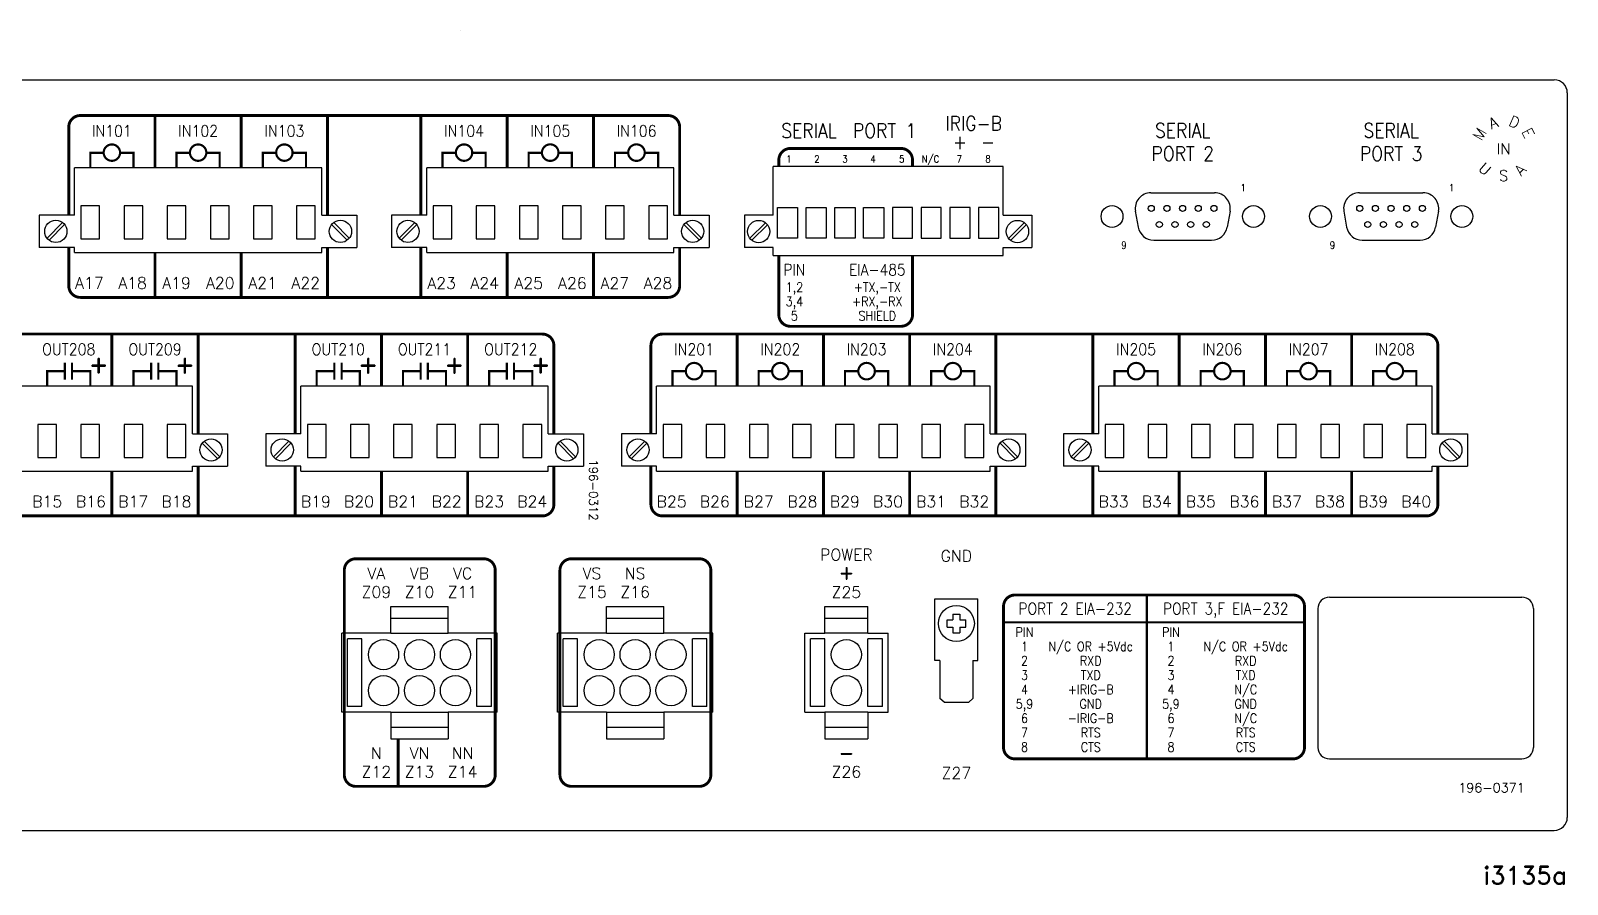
# Model space of a CAD drawing. Extents: x 3.1 to 20.4, y 5.8 to 11.7.
# Drawn here: x 9.69 to 20.38, y 5.76 to 11.7 of the extents above; entities that cross this region are included whole.
import ezdxf
from ezdxf.enums import TextEntityAlignment as Align

# ---------------------------------------------------------------- set-up
doc = ezdxf.new("R2010")
doc.units = 0
doc.header["$MEASUREMENT"] = 0
doc.layers.get('0').update_dxf_attribs({"linetype": 'CONTINUOUS'})
doc.layers.add('DWG', color=7, linetype='CONTINUOUS')
doc.styles.add('JS', font='ROMANS')
doc.styles.add('ROMAND', font='ROMAND', dxfattribs={"width": 0.875})
doc.styles.add('ROMANS', font='romans.shx', dxfattribs={"width": 0.875})

msp = doc.modelspace()

# ---------------------------------------------------------------- linework, layer by layer
at = {"extrusion": (0, -1, 0)}
msp.add_line((12.673, 11.702, -0.09), (12.673, 11.702, -10.02), dxfattribs=at)
for p, q in [((3.215, 11.36), (20.285, 11.36)), ((20.375, 11.27), (20.375, 6.23)), ((12.19, 7.512), (12.19, 7.697)), ((12.59, 7.512), (12.59, 7.697)), ((13.69, 7.512), (13.69, 7.697)), ((14.09, 7.512), (14.09, 7.697)), ((15.21, 7.512), (15.21, 7.697)), ((15.51, 7.512), (15.51, 7.697)), ((18.72, 7.762), (20.06, 7.762)), ((18.64, 7.682), (18.64, 6.717)), ((20.14, 7.682), (20.14, 6.717)), ((12.19, 7.512), (12.59, 7.512)), ((13.69, 7.512), (14.09, 7.512)), ((15.07, 7.512), (15.21, 7.512)), ((15.51, 7.512), (15.65, 7.512)), ((12.19, 6.962), (12.19, 6.777)), ((12.19, 6.962), (12.59, 6.962)), ((12.59, 6.962), (12.59, 6.777)), ((13.69, 6.962), (13.69, 6.777)), ((13.69, 6.962), (14.09, 6.962)), ((14.09, 6.962), (14.09, 6.777)), ((15.07, 6.962), (15.21, 6.962)), ((15.21, 6.962), (15.21, 6.777)), ((15.51, 6.962), (15.51, 6.777)), ((15.51, 6.962), (15.65, 6.962)), ((16.039, 7.031), (16.211, 7.031)), ((18.72, 6.637), (20.06, 6.637)), ((3.215, 6.14), (20.285, 6.14))]:
    msp.add_line(p, q)
at = {"linetype": 'CONTINUOUS', "extrusion": (0, 0, -1)}
for p, q in [((11.71, 10.749), (9.99, 10.749)), ((14.16, 10.749), (12.44, 10.749)), ((16.45, 10.757), (14.85, 10.757)), ((9.745, 10.418), (9.745, 10.193)), ((9.99, 10.418), (9.745, 10.418)), ((11.71, 10.418), (11.955, 10.418)), ((11.955, 10.418), (11.955, 10.193)), ((12.195, 10.418), (12.195, 10.193)), ((12.44, 10.418), (12.195, 10.418)), ((14.16, 10.418), (14.405, 10.418)), ((14.405, 10.418), (14.405, 10.193)), ((14.65, 10.418), (14.65, 10.193)), ((14.85, 10.418), (14.65, 10.418)), ((16.45, 10.418), (16.65, 10.418)), ((16.65, 10.418), (16.65, 10.193)), ((9.99, 10.193), (9.745, 10.193)), ((11.71, 10.193), (11.955, 10.193)), ((12.44, 10.193), (12.195, 10.193)), ((14.16, 10.193), (14.405, 10.193)), ((14.85, 10.193), (14.65, 10.193)), ((16.45, 10.193), (16.65, 10.193)), ((10.81, 9.229), (9.09, 9.229)), ((13.285, 9.229), (11.565, 9.229)), ((16.36, 9.229), (14.04, 9.229)), ((19.435, 9.229), (17.115, 9.229)), ((10.81, 8.898), (11.055, 8.898)), ((11.055, 8.898), (11.055, 8.673)), ((11.32, 8.898), (11.32, 8.673)), ((11.565, 8.898), (11.32, 8.898)), ((13.285, 8.898), (13.53, 8.898)), ((13.53, 8.898), (13.53, 8.673)), ((13.795, 8.898), (13.795, 8.673)), ((14.04, 8.898), (13.795, 8.898)), ((16.36, 8.898), (16.605, 8.898)), ((16.605, 8.898), (16.605, 8.673)), ((16.87, 8.898), (16.87, 8.673)), ((17.115, 8.898), (16.87, 8.898)), ((19.435, 8.898), (19.68, 8.898)), ((19.68, 8.898), (19.68, 8.673)), ((10.81, 8.673), (11.055, 8.673)), ((11.565, 8.673), (11.32, 8.673)), ((13.285, 8.673), (13.53, 8.673)), ((14.04, 8.673), (13.795, 8.673)), ((16.36, 8.673), (16.605, 8.673)), ((17.115, 8.673), (16.87, 8.673)), ((19.435, 8.673), (19.68, 8.673))]:
    msp.add_line(p, q, dxfattribs=at)
at = {"linetype": 'CONTINUOUS'}
for p, q in [((9.99, 10.418), (9.99, 10.749)), ((11.71, 10.418), (11.71, 10.749)), ((12.44, 10.418), (12.44, 10.749)), ((14.16, 10.418), (14.16, 10.749)), ((14.85, 10.418), (14.85, 10.757)), ((16.45, 10.418), (16.45, 10.757)), ((9.799, 10.259), (9.907, 10.367)), ((9.813, 10.245), (9.921, 10.353)), ((11.887, 10.245), (11.779, 10.353)), ((11.901, 10.259), (11.793, 10.367)), ((12.249, 10.259), (12.357, 10.367)), ((12.263, 10.245), (12.371, 10.353)), ((14.337, 10.245), (14.229, 10.353)), ((14.351, 10.259), (14.243, 10.367)), ((14.689, 10.258), (14.797, 10.366)), ((14.703, 10.244), (14.811, 10.352)), ((16.489, 10.258), (16.597, 10.366)), ((16.503, 10.244), (16.611, 10.352)), ((9.99, 10.159), (9.99, 10.193)), ((9.99, 10.159), (11.71, 10.159)), ((11.71, 10.159), (11.71, 10.193)), ((12.44, 10.159), (12.44, 10.193)), ((12.44, 10.159), (14.16, 10.159)), ((14.16, 10.159), (14.16, 10.193)), ((14.85, 10.138), (14.85, 10.193)), ((16.45, 10.138), (16.45, 10.193)), ((14.85, 10.138), (16.45, 10.138)), ((10.81, 8.898), (10.81, 9.229)), ((11.565, 8.898), (11.565, 9.229)), ((13.285, 8.898), (13.285, 9.229)), ((14.04, 8.898), (14.04, 9.229)), ((16.36, 8.898), (16.36, 9.229)), ((17.115, 8.898), (17.115, 9.229)), ((19.435, 8.898), (19.435, 9.229)), ((10.987, 8.725), (10.879, 8.833)), ((11.001, 8.739), (10.893, 8.847)), ((11.374, 8.739), (11.482, 8.847)), ((11.388, 8.725), (11.496, 8.833)), ((13.462, 8.725), (13.354, 8.833)), ((13.476, 8.739), (13.368, 8.847)), ((13.849, 8.739), (13.957, 8.847)), ((13.863, 8.725), (13.971, 8.833)), ((16.537, 8.725), (16.429, 8.833)), ((16.551, 8.739), (16.443, 8.847)), ((16.924, 8.739), (17.032, 8.847)), ((16.938, 8.725), (17.046, 8.833)), ((19.612, 8.725), (19.504, 8.833)), ((19.626, 8.739), (19.518, 8.847)), ((10.81, 8.639), (10.81, 8.673)), ((11.565, 8.639), (11.565, 8.673)), ((13.285, 8.639), (13.285, 8.673)), ((14.04, 8.639), (14.04, 8.673)), ((16.36, 8.639), (16.36, 8.673)), ((17.115, 8.639), (17.115, 8.673)), ((19.435, 8.639), (19.435, 8.673)), ((9.09, 8.639), (10.81, 8.639)), ((11.565, 8.639), (13.285, 8.639)), ((14.04, 8.639), (16.36, 8.639)), ((17.115, 8.639), (19.435, 8.639)), ((12.19, 7.697), (12.59, 7.697)), ((13.69, 7.697), (14.09, 7.697)), ((15.21, 7.697), (15.51, 7.697)), ((15.975, 7.751), (16.275, 7.751)), ((15.975, 7.322), (15.975, 7.751)), ((16.275, 7.322), (16.275, 7.751)), ((12.19, 7.617), (12.59, 7.617)), ((13.69, 7.617), (14.09, 7.617)), ((15.21, 7.617), (15.51, 7.617)), ((16.06, 7.604), (16.1, 7.604)), ((16.06, 7.554), (16.06, 7.604)), ((16.1, 7.644), (16.1, 7.604)), ((16.1, 7.644), (16.15, 7.644)), ((16.15, 7.644), (16.15, 7.604)), ((16.15, 7.604), (16.19, 7.604)), ((16.19, 7.554), (16.19, 7.604)), ((11.85, 6.962), (11.85, 7.512)), ((12.19, 7.512), (11.85, 7.512)), ((12.93, 7.512), (12.59, 7.512)), ((12.93, 6.962), (12.93, 7.512)), ((13.35, 6.962), (13.35, 7.512)), ((13.69, 7.512), (13.35, 7.512)), ((14.43, 7.512), (14.09, 7.512)), ((14.43, 6.962), (14.43, 7.512)), ((15.07, 6.962), (15.07, 7.512)), ((15.51, 7.512), (15.21, 7.512)), ((15.65, 6.962), (15.65, 7.512)), ((16.06, 7.554), (16.1, 7.554)), ((16.1, 7.554), (16.1, 7.514)), ((16.1, 7.514), (16.15, 7.514)), ((16.15, 7.554), (16.15, 7.514)), ((16.15, 7.554), (16.19, 7.554)), ((11.89, 7.002), (11.89, 7.472)), ((11.99, 7.472), (11.89, 7.472)), ((11.99, 7.002), (11.99, 7.472)), ((12.79, 7.002), (12.79, 7.472)), ((12.89, 7.472), (12.79, 7.472)), ((12.89, 7.002), (12.89, 7.472)), ((13.39, 7.002), (13.39, 7.472)), ((13.49, 7.472), (13.39, 7.472)), ((13.49, 7.002), (13.49, 7.472)), ((14.29, 7.002), (14.29, 7.472)), ((14.39, 7.472), (14.29, 7.472)), ((14.39, 7.002), (14.39, 7.472)), ((15.11, 7.002), (15.11, 7.472)), ((15.21, 7.472), (15.11, 7.472)), ((15.21, 7.002), (15.21, 7.472)), ((15.51, 7.002), (15.51, 7.472)), ((15.61, 7.472), (15.51, 7.472)), ((15.61, 7.002), (15.61, 7.472)), ((16.01, 7.322), (15.975, 7.322)), ((16.01, 7.322), (16.01, 7.058)), ((16.24, 7.322), (16.24, 7.058)), ((16.24, 7.322), (16.275, 7.322)), ((16.039, 7.031), (16.01, 7.058)), ((16.24, 7.058), (16.211, 7.031)), ((12.19, 6.962), (11.85, 6.962)), ((11.99, 7.002), (11.89, 7.002)), ((12.93, 6.962), (12.59, 6.962)), ((12.89, 7.002), (12.79, 7.002)), ((13.69, 6.962), (13.35, 6.962)), ((13.49, 7.002), (13.39, 7.002)), ((14.43, 6.962), (14.09, 6.962)), ((14.39, 7.002), (14.29, 7.002)), ((15.21, 7.002), (15.11, 7.002)), ((15.51, 6.962), (15.21, 6.962)), ((15.61, 7.002), (15.51, 7.002)), ((12.19, 6.857), (12.59, 6.857)), ((13.69, 6.857), (14.09, 6.857)), ((15.21, 6.857), (15.51, 6.857)), ((12.19, 6.777), (12.59, 6.777)), ((13.69, 6.777), (14.09, 6.777)), ((15.21, 6.777), (15.51, 6.777))]:
    msp.add_line(p, q, dxfattribs=at)
at = {"const_width": 0.02}
for points in [[(9.95, 10.418), (9.95, 11.032, -0.414214), (10.03, 11.112), (14.12, 11.112, -0.414214), (14.2, 11.032), (14.2, 10.418)], [(15.82, 10.757), (15.82, 10.803, 0.414214), (15.74, 10.883), (14.97, 10.883, 0.414214), (14.89, 10.803), (14.89, 10.757)], [(14.2, 10.193), (14.2, 9.927, -0.414214), (14.12, 9.847), (10.03, 9.847, -0.414214), (9.95, 9.927), (9.95, 10.193)], [(14.89, 10.138), (14.89, 9.726, 0.414214), (14.97, 9.646), (15.74, 9.646, 0.414214), (15.82, 9.726), (15.82, 10.138)], [(4.1, 8.898), (4.1, 9.512, -0.414214), (4.18, 9.592), (13.245, 9.592, -0.414214), (13.325, 9.512), (13.325, 8.898)], [(14, 8.898), (14, 9.512, -0.414214), (14.08, 9.592), (19.395, 9.592, -0.414214), (19.475, 9.512), (19.475, 8.898)], [(13.325, 8.673), (13.325, 8.407, -0.414214), (13.245, 8.327), (4.18, 8.327, -0.414214), (4.1, 8.407), (4.1, 8.673)], [(19.475, 8.673), (19.475, 8.407, -0.414214), (19.395, 8.327), (14.08, 8.327, -0.414214), (14, 8.407), (14, 8.673)]]:
    msp.add_lwpolyline(points, format="xyb", dxfattribs=at)
for points, const_width in [([(10.55, 11.111), (10.55, 10.749)], 0.02), ([(11.15, 11.111), (11.15, 10.749)], 0.02), ([(13, 11.111), (13, 10.749)], 0.02), ([(13.6, 11.111), (13.6, 10.749)], 0.02), ([(10.55, 10.159), (10.55, 9.847)], 0.02), ([(11.15, 10.159), (11.15, 9.847)], 0.02), ([(13, 10.159), (13, 9.847)], 0.02), ([(13.6, 10.159), (13.6, 9.847)], 0.02), ([(10.25, 9.592), (10.25, 9.229)], 0.02), ([(10.85, 9.592), (10.85, 8.898)], 0.02), ([(11.525, 9.592), (11.525, 8.898)], 0.02), ([(12.125, 9.592), (12.125, 9.229)], 0.02), ([(12.725, 9.592), (12.725, 9.229)], 0.02), ([(14.6, 9.592), (14.6, 9.229)], 0.02), ([(15.2, 9.592), (15.2, 9.229)], 0.02), ([(15.8, 9.592), (15.8, 9.229)], 0.02), ([(16.4, 9.592), (16.4, 8.898)], 0.02), ([(17.075, 9.592), (17.075, 8.898)], 0.02), ([(17.675, 9.592), (17.675, 9.229)], 0.02), ([(18.275, 9.592), (18.275, 9.229)], 0.02), ([(18.875, 9.592), (18.875, 9.229)], 0.02), ([(14.15, 9.229), (14.15, 9.334), (14.243, 9.334)], 0.015), ([(14.45, 9.229), (14.45, 9.334), (14.358, 9.334)], 0.015), ([(14.75, 9.229), (14.75, 9.334), (14.843, 9.334)], 0.015), ([(15.05, 9.229), (15.05, 9.334), (14.958, 9.334)], 0.015), ([(15.35, 9.229), (15.35, 9.334), (15.443, 9.334)], 0.015), ([(15.65, 9.229), (15.65, 9.334), (15.558, 9.334)], 0.015), ([(15.95, 9.229), (15.95, 9.334), (16.043, 9.334)], 0.015), ([(16.25, 9.229), (16.25, 9.334), (16.158, 9.334)], 0.015), ([(17.225, 9.229), (17.225, 9.334), (17.318, 9.334)], 0.015), ([(17.525, 9.229), (17.525, 9.334), (17.433, 9.334)], 0.015), ([(17.825, 9.229), (17.825, 9.334), (17.918, 9.334)], 0.015), ([(18.125, 9.229), (18.125, 9.334), (18.033, 9.334)], 0.015), ([(18.425, 9.229), (18.425, 9.334), (18.518, 9.334)], 0.015), ([(18.725, 9.229), (18.725, 9.334), (18.633, 9.334)], 0.015), ([(19.025, 9.229), (19.025, 9.334), (19.118, 9.334)], 0.015), ([(19.325, 9.229), (19.325, 9.334), (19.233, 9.334)], 0.015), ([(10.85, 8.673), (10.85, 8.327)], 0.02), ([(11.525, 8.673), (11.525, 8.327)], 0.02), ([(16.4, 8.673), (16.4, 8.327)], 0.02), ([(17.075, 8.673), (17.075, 8.327)], 0.02), ([(10.25, 8.639), (10.25, 8.327)], 0.02), ([(12.125, 8.639), (12.125, 8.327)], 0.02), ([(12.725, 8.639), (12.725, 8.327)], 0.02), ([(14.6, 8.639), (14.6, 8.327)], 0.02), ([(15.2, 8.639), (15.2, 8.327)], 0.02), ([(15.8, 8.639), (15.8, 8.327)], 0.02), ([(17.675, 8.639), (17.675, 8.327)], 0.02), ([(18.275, 8.639), (18.275, 8.327)], 0.02), ([(18.875, 8.639), (18.875, 8.327)], 0.02), ([(12.242, 6.777), (12.242, 6.446)], 0.02)]:
    msp.add_lwpolyline(points, dxfattribs=dict(const_width=const_width))
at = {"linetype": 'CONTINUOUS'}
for points, const_width in [([(11.75, 11.112), (11.75, 10.418)], 0.02), ([(12.4, 11.112), (12.4, 10.418)], 0.02), ([(10.193, 10.853), (10.1, 10.853), (10.1, 10.749)], 0.015), ([(10.307, 10.853), (10.4, 10.853), (10.4, 10.749)], 0.015), ([(10.793, 10.853), (10.7, 10.853), (10.7, 10.749)], 0.015), ([(10.907, 10.853), (11, 10.853), (11, 10.749)], 0.015), ([(11.393, 10.853), (11.3, 10.853), (11.3, 10.749)], 0.015), ([(11.507, 10.853), (11.6, 10.853), (11.6, 10.749)], 0.015), ([(12.643, 10.853), (12.55, 10.853), (12.55, 10.749)], 0.015), ([(12.757, 10.853), (12.85, 10.853), (12.85, 10.749)], 0.015), ([(13.242, 10.853), (13.15, 10.853), (13.15, 10.749)], 0.015), ([(13.357, 10.853), (13.45, 10.853), (13.45, 10.749)], 0.015), ([(13.842, 10.853), (13.75, 10.853), (13.75, 10.749)], 0.015), ([(13.957, 10.853), (14.05, 10.853), (14.05, 10.749)], 0.015), ([(11.75, 10.193), (11.75, 9.847)], 0.02), ([(12.4, 10.193), (12.4, 9.847)], 0.02), ([(9.923, 9.334), (9.8, 9.334), (9.8, 9.229)], 0.015), ([(9.923, 9.394), (9.923, 9.274)], 0.015), ([(9.973, 9.394), (9.973, 9.274)], 0.015), ([(9.977, 9.334), (10.1, 9.334), (10.1, 9.229)], 0.015), ([(10.523, 9.334), (10.4, 9.334), (10.4, 9.229)], 0.015), ([(10.523, 9.394), (10.523, 9.274)], 0.015), ([(10.573, 9.394), (10.573, 9.274)], 0.015), ([(10.577, 9.334), (10.7, 9.334), (10.7, 9.229)], 0.015), ([(11.798, 9.334), (11.675, 9.334), (11.675, 9.229)], 0.015), ([(11.798, 9.394), (11.798, 9.274)], 0.015), ([(11.848, 9.394), (11.848, 9.274)], 0.015), ([(11.852, 9.334), (11.975, 9.334), (11.975, 9.229)], 0.015), ([(12.398, 9.334), (12.275, 9.334), (12.275, 9.229)], 0.015), ([(12.398, 9.394), (12.398, 9.274)], 0.015), ([(12.448, 9.394), (12.448, 9.274)], 0.015), ([(12.452, 9.334), (12.575, 9.334), (12.575, 9.229)], 0.015), ([(12.998, 9.334), (12.875, 9.334), (12.875, 9.229)], 0.015), ([(12.998, 9.394), (12.998, 9.274)], 0.015), ([(13.048, 9.394), (13.048, 9.274)], 0.015), ([(13.052, 9.334), (13.175, 9.334), (13.175, 9.229)], 0.015), ([(17.45, 6.637), (17.45, 7.777)], 0.015), ([(16.453, 7.587), (18.547, 7.587)], 0.015)]:
    msp.add_lwpolyline(points, dxfattribs=dict(at, const_width=const_width))
for points, const_width in [([(10.193, 10.854, 1), (10.307, 10.854, 1)], 0.015), ([(10.793, 10.854, 1), (10.907, 10.854, 1)], 0.015), ([(11.393, 10.854, 1), (11.507, 10.854, 1)], 0.015), ([(12.643, 10.854, 1), (12.757, 10.854, 1)], 0.015), ([(13.242, 10.854, 1), (13.357, 10.854, 1)], 0.015), ([(13.842, 10.854, 1), (13.957, 10.854, 1)], 0.015), ([(16.533, 7.777), (18.467, 7.777, -0.414214), (18.547, 7.697), (18.547, 6.717, -0.414214), (18.467, 6.637), (16.533, 6.637, -0.414214), (16.453, 6.717), (16.453, 7.697, -0.414214)], 0.02)]:
    msp.add_lwpolyline(points, format="xyb", close=True, dxfattribs=dict(at, const_width=const_width))
for points in [[(10.165, 10.484), (10.035, 10.484), (10.035, 10.254), (10.165, 10.254)], [(10.335, 10.254), (10.465, 10.254), (10.465, 10.484), (10.335, 10.484)], [(10.635, 10.254), (10.765, 10.254), (10.765, 10.484), (10.635, 10.484)], [(10.935, 10.254), (11.065, 10.254), (11.065, 10.484), (10.935, 10.484)], [(11.235, 10.254), (11.365, 10.254), (11.365, 10.484), (11.235, 10.484)], [(11.535, 10.254), (11.665, 10.254), (11.665, 10.484), (11.535, 10.484)], [(12.615, 10.484), (12.485, 10.484), (12.485, 10.254), (12.615, 10.254)], [(12.785, 10.254), (12.915, 10.254), (12.915, 10.484), (12.785, 10.484)], [(13.085, 10.254), (13.215, 10.254), (13.215, 10.484), (13.085, 10.484)], [(13.385, 10.254), (13.515, 10.254), (13.515, 10.484), (13.385, 10.484)], [(13.685, 10.254), (13.815, 10.254), (13.815, 10.484), (13.685, 10.484)], [(13.985, 10.254), (14.115, 10.254), (14.115, 10.484), (13.985, 10.484)], [(15.02, 10.258), (14.88, 10.258), (14.88, 10.473), (15.02, 10.473)], [(15.22, 10.258), (15.08, 10.258), (15.08, 10.473), (15.22, 10.473)], [(15.42, 10.258), (15.28, 10.258), (15.28, 10.473), (15.42, 10.473)], [(15.62, 10.258), (15.48, 10.258), (15.48, 10.473), (15.62, 10.473)], [(15.68, 10.258), (15.82, 10.258), (15.82, 10.473), (15.68, 10.473)], [(15.88, 10.258), (16.02, 10.258), (16.02, 10.473), (15.88, 10.473)], [(16.08, 10.258), (16.22, 10.258), (16.22, 10.473), (16.08, 10.473)], [(16.28, 10.258), (16.42, 10.258), (16.42, 10.473), (16.28, 10.473)], [(9.735, 8.734), (9.865, 8.734), (9.865, 8.964), (9.735, 8.964)], [(10.035, 8.734), (10.165, 8.734), (10.165, 8.964), (10.035, 8.964)], [(10.335, 8.734), (10.465, 8.734), (10.465, 8.964), (10.335, 8.964)], [(10.635, 8.734), (10.765, 8.734), (10.765, 8.964), (10.635, 8.964)], [(11.74, 8.964), (11.61, 8.964), (11.61, 8.734), (11.74, 8.734)], [(11.91, 8.734), (12.04, 8.734), (12.04, 8.964), (11.91, 8.964)], [(12.21, 8.734), (12.34, 8.734), (12.34, 8.964), (12.21, 8.964)], [(12.51, 8.734), (12.64, 8.734), (12.64, 8.964), (12.51, 8.964)], [(12.81, 8.734), (12.94, 8.734), (12.94, 8.964), (12.81, 8.964)], [(13.11, 8.734), (13.24, 8.734), (13.24, 8.964), (13.11, 8.964)], [(14.215, 8.964), (14.085, 8.964), (14.085, 8.734), (14.215, 8.734)], [(14.385, 8.734), (14.515, 8.734), (14.515, 8.964), (14.385, 8.964)], [(14.685, 8.734), (14.815, 8.734), (14.815, 8.964), (14.685, 8.964)], [(14.985, 8.734), (15.115, 8.734), (15.115, 8.964), (14.985, 8.964)], [(15.285, 8.734), (15.415, 8.734), (15.415, 8.964), (15.285, 8.964)], [(15.585, 8.734), (15.715, 8.734), (15.715, 8.964), (15.585, 8.964)], [(15.885, 8.734), (16.015, 8.734), (16.015, 8.964), (15.885, 8.964)], [(16.185, 8.734), (16.315, 8.734), (16.315, 8.964), (16.185, 8.964)], [(17.29, 8.964), (17.16, 8.964), (17.16, 8.734), (17.29, 8.734)], [(17.46, 8.734), (17.59, 8.734), (17.59, 8.964), (17.46, 8.964)], [(17.76, 8.734), (17.89, 8.734), (17.89, 8.964), (17.76, 8.964)], [(18.06, 8.734), (18.19, 8.734), (18.19, 8.964), (18.06, 8.964)], [(18.36, 8.734), (18.49, 8.734), (18.49, 8.964), (18.36, 8.964)], [(18.66, 8.734), (18.79, 8.734), (18.79, 8.964), (18.66, 8.964)], [(18.96, 8.734), (19.09, 8.734), (19.09, 8.964), (18.96, 8.964)], [(19.26, 8.734), (19.39, 8.734), (19.39, 8.964), (19.26, 8.964)]]:
    msp.add_lwpolyline(points, close=True)
for points in [[(17.479, 10.575, 0.466308), (17.371, 10.446, 0.466308)], [(18.029, 10.446, 0.466308), (17.921, 10.575, 0.466308)], [(18.929, 10.575, 0.466308), (18.821, 10.446, 0.466308)], [(19.479, 10.446, 0.466308), (19.371, 10.575, 0.466308)], [(17.39, 10.336, 0.36397), (17.498, 10.245, 0.36397)], [(17.901, 10.245, 0.36397), (18.009, 10.336, 0.36397)], [(18.84, 10.336, 0.36397), (18.948, 10.245, 0.36397)], [(19.351, 10.245, 0.36397), (19.459, 10.336, 0.36397)]]:
    msp.add_lwpolyline(points, format="xyb")
for points in [[(17.479, 10.575), (17.921, 10.575)], [(18.929, 10.575), (19.371, 10.575)], [(17.37, 10.446), (17.39, 10.336)], [(18.029, 10.446), (18.009, 10.336)], [(18.82, 10.446), (18.84, 10.336)], [(19.479, 10.446), (19.459, 10.336)], [(17.498, 10.245), (17.901, 10.245)], [(18.948, 10.245), (19.351, 10.245)]]:
    msp.add_lwpolyline(points)
for points, const_width in [([(14.243, 9.334, 1), (14.358, 9.334, 1)], 0.015), ([(14.843, 9.334, 1), (14.958, 9.334, 1)], 0.015), ([(15.443, 9.334, 1), (15.558, 9.334, 1)], 0.015), ([(16.043, 9.334, 1), (16.158, 9.334, 1)], 0.015), ([(17.318, 9.334, 1), (17.433, 9.334, 1)], 0.015), ([(17.918, 9.334, 1), (18.033, 9.334, 1)], 0.015), ([(18.518, 9.334, 1), (18.633, 9.334, 1)], 0.015), ([(19.118, 9.334, 1), (19.233, 9.334, 1)], 0.015), ([(11.867, 7.949, -0.414214), (11.947, 8.029), (12.837, 8.029, -0.414214), (12.917, 7.949), (12.917, 6.526, -0.414214), (12.837, 6.446), (11.947, 6.446, -0.414214), (11.867, 6.526)], 0.02), ([(14.417, 6.526, -0.414214), (14.337, 6.446), (13.447, 6.446, -0.414214), (13.367, 6.526), (13.367, 7.949, -0.414214), (13.447, 8.029), (14.337, 8.029, -0.414214), (14.417, 7.949)], 0.02)]:
    msp.add_lwpolyline(points, format="xyb", close=True, dxfattribs=dict(const_width=const_width))
for centre, radius in [((17.208, 10.41), 0.076), ((17.481, 10.466), 0.021), ((17.59, 10.466), 0.021), ((17.699, 10.466), 0.021), ((17.808, 10.466), 0.021), ((17.917, 10.466), 0.021), ((18.192, 10.41), 0.076), ((18.658, 10.41), 0.076), ((18.931, 10.466), 0.021), ((19.04, 10.466), 0.021), ((19.149, 10.466), 0.021), ((19.258, 10.466), 0.021), ((19.367, 10.466), 0.021), ((19.642, 10.41), 0.076), ((17.537, 10.354), 0.021), ((17.646, 10.354), 0.021), ((17.755, 10.354), 0.021), ((17.864, 10.354), 0.021), ((18.987, 10.354), 0.021), ((19.096, 10.354), 0.021), ((19.205, 10.354), 0.021), ((19.314, 10.354), 0.021)]:
    msp.add_circle(centre, radius)
for centre, radius in [((9.86, 10.306), 0.0775), ((11.84, 10.306), 0.0775), ((12.31, 10.306), 0.0775), ((14.29, 10.306), 0.0775), ((14.75, 10.305), 0.0775), ((16.55, 10.305), 0.0775), ((10.94, 8.786), 0.0775), ((11.435, 8.786), 0.0775), ((13.415, 8.786), 0.0775), ((13.91, 8.786), 0.0775), ((16.49, 8.786), 0.0775), ((16.985, 8.786), 0.0775), ((19.565, 8.786), 0.0775), ((16.125, 7.579), 0.125), ((12.14, 7.362), 0.105), ((12.39, 7.362), 0.105), ((12.64, 7.362), 0.105), ((13.64, 7.362), 0.105), ((13.89, 7.362), 0.105), ((14.14, 7.362), 0.105), ((15.36, 7.362), 0.105), ((12.14, 7.112), 0.105), ((12.39, 7.112), 0.105), ((12.64, 7.112), 0.105), ((13.64, 7.112), 0.105), ((13.89, 7.112), 0.105), ((14.14, 7.112), 0.105), ((15.36, 7.112), 0.105)]:
    msp.add_circle(centre, radius, dxfattribs=at)
for centre, radius, start, end in [((20.285, 11.27), 0.09, 0, 90), ((18.72, 7.682), 0.08, 90, 180), ((20.06, 7.682), 0.08, 0, 90), ((18.72, 6.717), 0.08, 180, 270), ((20.06, 6.717), 0.08, 270, 0), ((20.285, 6.23), 0.09, 270, 0)]:
    msp.add_arc(centre, radius, start, end)

# ---------------------------------------------------------------- texts
for s, height, style, width, p in [('IN101', 0.08, 'ROMAND', 0.9, (10.25, 10.965)), ('IN102', 0.08, 'ROMAND', 0.9, (10.85, 10.965)), ('IN103', 0.08, 'ROMAND', 0.9, (11.45, 10.965)), ('IN104', 0.08, 'ROMAND', 0.9, (12.7, 10.965)), ('IN105', 0.08, 'ROMAND', 0.9, (13.3, 10.965)), ('IN106', 0.08, 'ROMAND', 0.9, (13.9, 10.965)), ('SERIAL', 0.1, 'ROMAND', 0.875, (15.1, 10.957)), ('PORT', 0.1, 'ROMAND', 0.875, (15.555, 10.957)), ('1', 0.1, 'ROMAND', 0.875, (15.81, 10.957)), ('IRIG-B', 0.1, 'ROMAND', 0.875, (16.245, 11.007)), ('+', 0.1, 'ROMAND', 0.875, (16.15, 10.879)), ('-', 0.1, 'ROMAND', 0.875, (16.345, 10.879)), ('1', 0.05, 'ROMANS', 0.875, (14.96, 10.785)), ('2', 0.05, 'ROMANS', 0.875, (15.155, 10.785)), ('3', 0.05, 'ROMANS', 0.875, (15.35, 10.785)), ('4', 0.05, 'ROMANS', 0.875, (15.545, 10.785)), ('5', 0.05, 'ROMANS', 0.875, (15.745, 10.785)), ('N/C', 0.05, 'ROMANS', 0.875, (15.945, 10.785)), ('7', 0.05, 'ROMANS', 0.875, (16.145, 10.785)), ('8', 0.05, 'ROMANS', 0.875, (16.345, 10.785)), ('PIN', 0.08, 'ROMAND', 0.875, (14.998, 9.999)), ('EIA-485', 0.08, 'ROMAND', 0.875, (15.575, 9.999)), ('1,2', 0.065, 'ROMANS', 0.875, (14.998, 9.886)), ('+TX,-TX', 0.065, 'ROMANS', 0.875, (15.575, 9.886)), ('3,4', 0.065, 'ROMANS', 0.875, (14.998, 9.786)), ('+RX,-RX', 0.065, 'ROMANS', 0.875, (15.575, 9.786)), ('5', 0.065, 'ROMANS', 0.875, (14.998, 9.686)), ('SHIELD', 0.065, 'ROMANS', 0.875, (15.575, 9.686)), ('OUT208', 0.08, 'ROMAND', 0.9, (9.95, 9.446)), ('OUT209', 0.08, 'ROMAND', 0.9, (10.55, 9.446)), ('OUT210', 0.08, 'ROMAND', 0.9, (11.825, 9.446)), ('OUT211', 0.08, 'ROMAND', 0.9, (12.425, 9.446)), ('OUT212', 0.08, 'ROMAND', 0.9, (13.025, 9.446)), ('IN201', 0.08, 'ROMAND', 0.9, (14.3, 9.446)), ('IN202', 0.08, 'ROMAND', 0.9, (14.9, 9.446)), ('IN203', 0.08, 'ROMAND', 0.9, (15.5, 9.446)), ('IN204', 0.08, 'ROMAND', 0.9, (16.1, 9.446)), ('IN205', 0.08, 'ROMAND', 0.9, (17.375, 9.446)), ('IN206', 0.08, 'ROMAND', 0.9, (17.975, 9.446)), ('IN207', 0.08, 'ROMAND', 0.9, (18.575, 9.446)), ('IN208', 0.08, 'ROMAND', 0.9, (19.175, 9.446)), ('PORT 2 EIA-232', 0.08, 'ROMAND', 0.875, (16.952, 7.642)), ('PORT 3,F EIA-232', 0.08, 'ROMAND', 0.875, (17.999, 7.642)), ('PIN', 0.065, 'ROMANS', 0.875, (16.599, 7.487)), ('PIN', 0.065, 'ROMANS', 0.875, (17.618, 7.487)), ('1', 0.065, 'ROMANS', 0.875, (16.599, 7.387)), ('N/C OR +5Vdc', 0.065, 'ROMANS', 0.875, (17.06, 7.387)), ('1', 0.065, 'ROMANS', 0.875, (17.618, 7.387)), ('N/C OR +5Vdc', 0.065, 'ROMANS', 0.875, (18.138, 7.387)), ('2', 0.065, 'ROMANS', 0.875, (16.599, 7.287)), ('RXD', 0.065, 'ROMANS', 0.875, (17.06, 7.287)), ('2', 0.065, 'ROMANS', 0.875, (17.618, 7.287)), ('RXD', 0.065, 'ROMANS', 0.875, (18.138, 7.287)), ('3', 0.065, 'ROMANS', 0.875, (16.599, 7.187)), ('TXD', 0.065, 'ROMANS', 0.875, (17.06, 7.187)), ('3', 0.065, 'ROMANS', 0.875, (17.618, 7.187)), ('N/C', 0.065, 'ROMANS', 0.875, (18.138, 7.087)), ('TXD', 0.065, 'ROMANS', 0.875, (18.138, 7.187)), ('4', 0.065, 'ROMANS', 0.875, (16.599, 7.087)), ('+IRIG-B', 0.065, 'ROMANS', 0.875, (17.06, 7.087)), ('4', 0.065, 'ROMANS', 0.875, (17.618, 7.087)), ('5,9', 0.065, 'ROMANS', 0.875, (16.599, 6.987)), ('6', 0.065, 'ROMANS', 0.875, (16.599, 6.887)), ('-IRIG-B', 0.065, 'ROMANS', 0.875, (17.06, 6.887)), ('GND', 0.065, 'ROMANS', 0.875, (17.06, 6.987)), ('5,9', 0.065, 'ROMANS', 0.875, (17.618, 6.987)), ('6', 0.065, 'ROMANS', 0.875, (17.618, 6.887)), ('GND', 0.065, 'ROMANS', 0.875, (18.138, 6.987)), ('N/C', 0.065, 'ROMANS', 0.875, (18.138, 6.887)), ('7', 0.065, 'ROMANS', 0.875, (16.599, 6.787)), ('RTS', 0.065, 'ROMANS', 0.875, (17.06, 6.787)), ('7', 0.065, 'ROMANS', 0.875, (17.618, 6.787)), ('RTS', 0.065, 'ROMANS', 0.875, (18.138, 6.787)), ('8', 0.065, 'ROMANS', 0.875, (16.599, 6.687)), ('CTS', 0.065, 'ROMANS', 0.875, (17.06, 6.687)), ('8', 0.065, 'ROMANS', 0.875, (17.618, 6.687)), ('CTS', 0.065, 'ROMANS', 0.875, (18.138, 6.687))]:
    msp.add_text(s, height=height, dxfattribs=dict(at, style=style, width=width)).set_placement(p, align=Align.CENTER)
at = {"width": 0.875}
for s, height, style, p in [('SERIAL', 0.1, 'ROMAND', (17.7, 10.958)), ('SERIAL', 0.1, 'ROMAND', (19.15, 10.958)), ('PORT 2', 0.1, 'ROMAND', (17.7, 10.797)), ('PORT 3', 0.1, 'ROMAND', (19.15, 10.797)), ('1', 0.05, 'ROMANS', (18.12, 10.585)), ('1', 0.05, 'ROMANS', (19.57, 10.585)), ('9', 0.05, 'ROMANS', (17.291, 10.185)), ('9', 0.05, 'ROMANS', (18.741, 10.185))]:
    msp.add_text(s, height=height, dxfattribs=dict(at, style=style)).set_placement(p, align=Align.CENTER)
at = {"linetype": 'CONTINUOUS', "style": 'ROMAND'}
for s, rotation, p in [('M', 59.4357, (19.777, 10.931)), ('A', 21.3966, (19.847, 11.016)), ('D', 335.9153, (19.962, 11.046)), ('E', 296.5526, (20.056, 11.001)), ('U', 318.0077, (19.751, 10.736)), ('A', 46.4882, (20.055, 10.687))]:
    msp.add_text(s, height=0.075, rotation=rotation, dxfattribs=at).set_placement(p)
for s, height, p in [('IN', 0.075, (19.932, 10.843)), ('S', 0.075, (19.932, 10.656)), ('POWER', 0.08, (15.36, 8.017)), ('GND', 0.08, (16.125, 8.009)), ('VA', 0.08, (12.09, 7.887)), ('VB', 0.08, (12.39, 7.887)), ('VC', 0.08, (12.69, 7.887)), ('VS', 0.08, (13.59, 7.887)), ('NS', 0.08, (13.89, 7.887)), ('+', 0.1, (15.36, 7.882)), ('Z09', 0.08, (12.09, 7.758)), ('Z10', 0.08, (12.39, 7.758)), ('Z11', 0.08, (12.69, 7.758)), ('Z15', 0.08, (13.59, 7.758)), ('Z16', 0.08, (13.89, 7.758)), ('Z25', 0.08, (15.36, 7.757)), ('N', 0.08, (12.09, 6.637)), ('VN', 0.08, (12.39, 6.637)), ('NN', 0.08, (12.69, 6.637)), ('-', 0.1, (15.36, 6.627)), ('Z12', 0.08, (12.09, 6.507)), ('Z13', 0.08, (12.39, 6.507)), ('Z14', 0.08, (12.69, 6.507)), ('Z26', 0.08, (15.36, 6.507)), ('Z27', 0.08, (16.125, 6.499))]:
    msp.add_text(s, height=height, dxfattribs=at).set_placement(p, align=Align.CENTER)
at = {"style": 'ROMAND'}
for s, p in [('A17', (10.094, 9.947)), ('A18', (10.394, 9.947)), ('A19', (10.7, 9.947)), ('A20', (11.004, 9.947)), ('A21', (11.299, 9.947)), ('A22', (11.599, 9.947)), ('A23', (12.544, 9.946)), ('A24', (12.844, 9.946)), ('A25', (13.15, 9.946)), ('A26', (13.454, 9.946)), ('A27', (13.749, 9.946)), ('A28', (14.049, 9.946)), ('B15', (9.8, 8.427)), ('B16', (10.104, 8.427)), ('B17', (10.399, 8.427)), ('B18', (10.699, 8.427)), ('B19', (11.669, 8.427)), ('B20', (11.969, 8.427)), ('B21', (12.275, 8.427)), ('B22', (12.579, 8.427)), ('B23', (12.874, 8.427)), ('B24', (13.174, 8.427)), ('B25', (14.144, 8.427)), ('B26', (14.444, 8.427)), ('B27', (14.75, 8.427)), ('B28', (15.054, 8.427)), ('B29', (15.349, 8.427)), ('B30', (15.649, 8.427)), ('B31', (15.949, 8.427)), ('B32', (16.249, 8.427)), ('B33', (17.219, 8.427)), ('B34', (17.519, 8.427)), ('B35', (17.825, 8.427)), ('B36', (18.129, 8.427)), ('B37', (18.424, 8.427)), ('B38', (18.724, 8.427)), ('B39', (19.024, 8.427)), ('B40', (19.324, 8.427))]:
    msp.add_text(s, height=0.08, dxfattribs=at).set_placement(p, align=Align.MIDDLE)
for s, height, style, p in [('+', 0.125, 'ROMAND', (10.158, 9.316)), ('+', 0.125, 'ROMAND', (10.758, 9.315)), ('+', 0.125, 'ROMAND', (12.033, 9.315)), ('+', 0.125, 'ROMAND', (12.633, 9.315)), ('+', 0.125, 'ROMAND', (13.233, 9.316)), ('196-0371', 0.065, 'JS', (19.848, 6.404))]:
    msp.add_text(s, height=height, dxfattribs=dict(style=style)).set_placement(p, align=Align.CENTER)
at = {"style": 'ROMANS'}
msp.add_text('196-0312', height=0.06, rotation=270, dxfattribs=at).set_placement((13.57, 8.721))
at = {"layer": 'DWG', "style": 'ROMAND'}
msp.add_text('i3135a', height=0.125, dxfattribs=at).set_placement((20.375, 5.765), align=Align.RIGHT)

doc.saveas('drawing.dxf')
